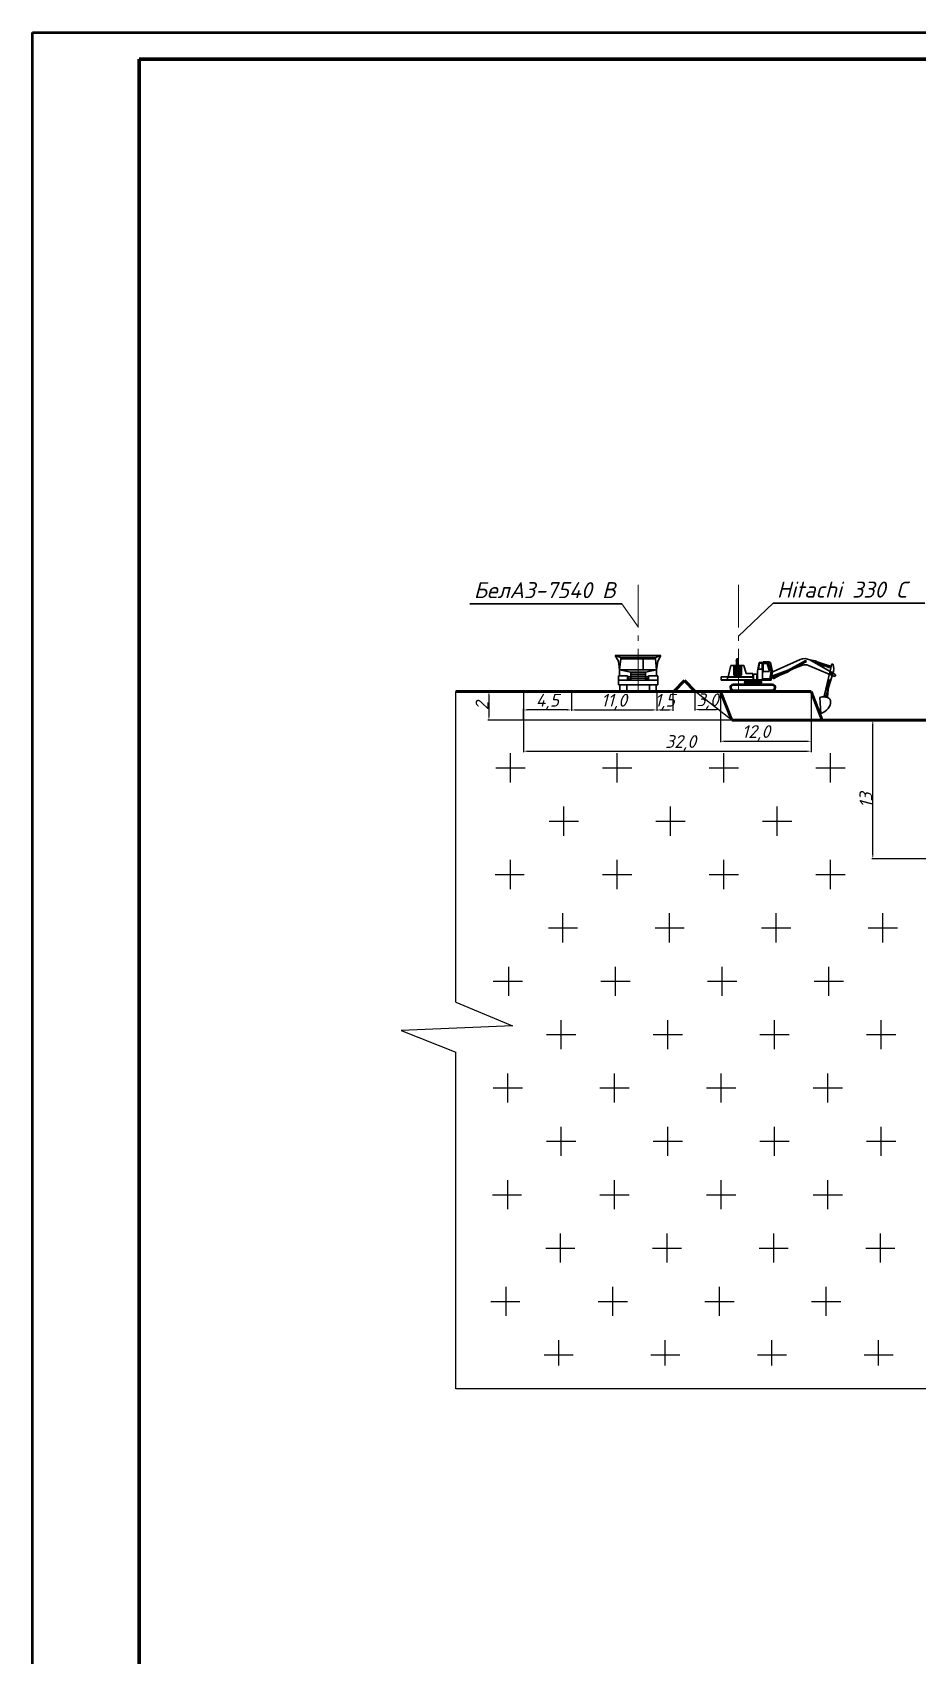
# Model space of a CAD drawing. Header units: millimetres. Extents: x 1555 to 5750, y -1109 to 1444.
# Drawn here: x 3301.8 to 3467.8, y -572.2 to -268 of the extents above; entities that cross this region are included whole.
import ezdxf

# ---------------------------------------------------------------- set-up
doc = ezdxf.new("R2010")
doc.units = ezdxf.units.MM
doc.linetypes.add('gost6', pattern=[12, 8, -1.5, 1, -1.5])
doc.styles.add('стиль2', font='isocteur.ttf')
doc.dimstyles.new('ISO-25', dxfattribs={"dimtxt": 2.5, "dimasz": 2.5, "dimexe": 1.25, "dimexo": 0.625, "dimtad": 1, "dimtxsty": 'Standard', "dimcen": 2.5, "dimadec": 0, "dimazin": 0, "dimtfac": 1, "dimtmove": 0, "dimatfit": 3, "dimfxl": 1, "dimarcsym": 0})

# ---------------------------------------------------------------- blocks, each defined once
blk = doc.blocks.new('*D61')
at = {"color": 0, "lineweight": -2, "transparency": 16777216}
for p, q in [((3430.83, -391.62), (3430.83, -401.03)), ((3447.83, -391.62), (3447.83, -401.03)), ((3431.58, -400.84), (3447.08, -400.84))]:
    blk.add_line(p, q, dxfattribs=at)
at = {"color": 0, "lineweight": 25, "transparency": 16777216}
for points in [[(3431.58, -400.72), (3431.58, -400.97), (3430.83, -400.84)], [(3447.08, -400.72), (3447.08, -400.97), (3447.83, -400.84)]]:
    blk.add_solid(points, dxfattribs=at)
at = {"layer": 'Defpoints', "color": 0, "lineweight": 25, "transparency": 16777216}
for p in [(3430.83, -391.52), (3447.83, -391.52), (3447.83, -400.84)]:
    blk.add_point(p, dxfattribs=at)
at = {"color": 0, "transparency": 16777216, "insert": (3437.5, -399.31), "char_height": 2.4, "attachment_point": 5}
blk.add_mtext('{\\fISOCPEUR|b0|i1|c204|p34;12\\fISOCPEUR|b0|i1|c0|p34;,0}', dxfattribs=at)
blk = doc.blocks.new('*D62')
at = {"color": 0, "lineweight": -2, "transparency": 16777216}
for p, q in [((3426.02, -391.62), (3426.02, -395.07)), ((3430.83, -391.62), (3430.83, -395.07)), ((3426.77, -394.88), (3430.08, -394.88))]:
    blk.add_line(p, q, dxfattribs=at)
at = {"color": 0, "lineweight": 25, "transparency": 16777216}
for points in [[(3426.77, -394.76), (3426.77, -395.01), (3426.02, -394.88)], [(3430.08, -394.76), (3430.08, -395.01), (3430.83, -394.88)]]:
    blk.add_solid(points, dxfattribs=at)
at = {"layer": 'Defpoints', "color": 0, "lineweight": 25, "transparency": 16777216}
for p in [(3426.02, -391.52), (3430.83, -391.52), (3430.83, -394.88)]:
    blk.add_point(p, dxfattribs=at)
at = {"color": 0, "transparency": 16777216, "insert": (3428.42, -393.35), "char_height": 2.4, "attachment_point": 5}
blk.add_mtext('{\\fISOCPEUR|b0|i1|c0|p34;3,0}', dxfattribs=at)
blk = doc.blocks.new('*D63')
at = {"color": 0, "lineweight": -2, "transparency": 16777216}
for p, q in [((3418.88, -391.62), (3418.88, -395.17)), ((3421.89, -391.62), (3421.89, -395.17)), ((3419.63, -394.98), (3421.14, -394.98))]:
    blk.add_line(p, q, dxfattribs=at)
at = {"color": 0, "lineweight": 25, "transparency": 16777216}
for points in [[(3419.63, -394.85), (3419.63, -395.1), (3418.88, -394.98)], [(3421.14, -394.85), (3421.14, -395.1), (3421.89, -394.98)]]:
    blk.add_solid(points, dxfattribs=at)
at = {"layer": 'Defpoints', "color": 0, "lineweight": 25, "transparency": 16777216}
for p in [(3418.88, -391.52), (3421.89, -391.52), (3421.89, -394.98)]:
    blk.add_point(p, dxfattribs=at)
at = {"color": 0, "transparency": 16777216, "insert": (3420.39, -393.44), "char_height": 2.4, "attachment_point": 5}
blk.add_mtext('{\\fISOCPEUR|b0|i1|c0|p34;1,5}', dxfattribs=at)
blk = doc.blocks.new('*D64')
at = {"color": 0, "lineweight": -2, "transparency": 16777216}
for p, q in [((3402.88, -391.62), (3402.88, -395.17)), ((3418.88, -391.62), (3418.88, -395.17)), ((3403.63, -394.98), (3418.13, -394.98))]:
    blk.add_line(p, q, dxfattribs=at)
at = {"color": 0, "lineweight": 25, "transparency": 16777216}
for points in [[(3403.63, -394.85), (3403.63, -395.1), (3402.88, -394.98)], [(3418.13, -394.85), (3418.13, -395.1), (3418.88, -394.98)]]:
    blk.add_solid(points, dxfattribs=at)
at = {"layer": 'Defpoints', "color": 0, "lineweight": 25, "transparency": 16777216}
for p in [(3402.88, -391.52), (3418.88, -391.52), (3418.88, -394.98)]:
    blk.add_point(p, dxfattribs=at)
at = {"color": 0, "transparency": 16777216, "insert": (3410.88, -393.44), "char_height": 2.4, "attachment_point": 5}
blk.add_mtext('{\\fISOCPEUR|b0|i1|c0|p34;11,0}', dxfattribs=at)
blk = doc.blocks.new('*D65')
at = {"color": 0, "lineweight": -2, "transparency": 16777216}
for p, q in [((3402.88, -391.62), (3402.88, -395.17)), ((3393.88, -396.8), (3393.88, -394.79)), ((3402.13, -394.98), (3394.63, -394.98))]:
    blk.add_line(p, q, dxfattribs=at)
at = {"color": 0, "lineweight": 25, "transparency": 16777216}
for points in [[(3394.63, -394.85), (3394.63, -395.1), (3393.88, -394.98)], [(3402.13, -394.85), (3402.13, -395.1), (3402.88, -394.98)]]:
    blk.add_solid(points, dxfattribs=at)
at = {"layer": 'Defpoints', "color": 0, "lineweight": 25, "transparency": 16777216}
for p in [(3402.88, -391.52), (3393.88, -394.98), (3393.88, -396.89)]:
    blk.add_point(p, dxfattribs=at)
at = {"color": 0, "transparency": 16777216, "insert": (3398.38, -393.44), "char_height": 2.4, "attachment_point": 5}
blk.add_mtext('{\\fISOCPEUR|b0|i1|c0|p34;4\\fISOCPEUR|b0|i1|c204|p34;,\\fISOCPEUR|b0|i1|c0|p34;5}', dxfattribs=at)
blk = doc.blocks.new('*D66')
at = {"color": 0, "lineweight": -2, "transparency": 16777216}
for p, q in [((3393.88, -391.62), (3393.88, -402.9)), ((3447.83, -391.62), (3447.83, -402.9)), ((3394.63, -402.71), (3447.08, -402.71))]:
    blk.add_line(p, q, dxfattribs=at)
at = {"color": 0, "lineweight": 25, "transparency": 16777216}
for points in [[(3394.63, -402.59), (3394.63, -402.84), (3393.88, -402.71)], [(3447.08, -402.59), (3447.08, -402.84), (3447.83, -402.71)]]:
    blk.add_solid(points, dxfattribs=at)
at = {"layer": 'Defpoints', "color": 0, "lineweight": 25, "transparency": 16777216}
for p in [(3393.88, -391.52), (3447.83, -391.52), (3447.83, -402.71)]:
    blk.add_point(p, dxfattribs=at)
at = {"color": 0, "transparency": 16777216, "insert": (3423.37, -401.18), "char_height": 2.4, "attachment_point": 5}
blk.add_mtext('{\\fISOCPEUR|b0|i1|c0|p34;32,0}', dxfattribs=at)
blk = doc.blocks.new('*D67')
at = {"color": 0, "lineweight": -2, "transparency": 16777216}
for p, q in [((3387.72, -391.52), (3387.22, -391.52)), ((3387.41, -392.27), (3387.41, -396.14)), ((3432.85, -396.89), (3387.22, -396.89))]:
    blk.add_line(p, q, dxfattribs=at)
at = {"color": 0, "lineweight": 25, "transparency": 16777216}
for points in [[(3387.28, -392.27), (3387.53, -392.27), (3387.41, -391.52)], [(3387.28, -396.14), (3387.53, -396.14), (3387.41, -396.89)]]:
    blk.add_solid(points, dxfattribs=at)
at = {"layer": 'Defpoints', "color": 0, "lineweight": 25, "transparency": 16777216}
for p in [(3387.81, -391.52), (3387.41, -396.89), (3432.95, -396.89)]:
    blk.add_point(p, dxfattribs=at)
at = {"color": 0, "transparency": 16777216, "insert": (3386.11, -394.21), "char_height": 2.4, "attachment_point": 5, "rotation": 90}
blk.add_mtext('{\\fISOCPEUR|b0|i1|c0|p34;2}', dxfattribs=at)
blk = doc.blocks.new('*D74')
at = {"color": 0, "lineweight": -2, "transparency": 16777216}
for p, q in [((3478.77, -396.89), (3459.21, -396.89)), ((3459.39, -422.14), (3459.39, -397.64)), ((3483.36, -422.89), (3459.21, -422.89))]:
    blk.add_line(p, q, dxfattribs=at)
at = {"color": 0, "lineweight": 25, "transparency": 16777216}
for points in [[(3459.27, -397.64), (3459.52, -397.64), (3459.39, -396.89)], [(3459.27, -422.14), (3459.52, -422.14), (3459.39, -422.89)]]:
    blk.add_solid(points, dxfattribs=at)
at = {"layer": 'Defpoints', "color": 0, "lineweight": 25, "transparency": 16777216}
for p in [(3459.39, -396.89), (3478.87, -396.89), (3483.45, -422.89)]:
    blk.add_point(p, dxfattribs=at)
at = {"color": 0, "transparency": 16777216, "insert": (3458.1, -411.89), "char_height": 2.4, "attachment_point": 5, "rotation": 90}
blk.add_mtext('{\\fISOCPEUR|b0|i1|c0|p34;13}', dxfattribs=at)

msp = doc.modelspace()

# ---------------------------------------------------------------- linework, layer by layer
at = {"color": 0}
for p, q in [((3301.8111, -267.9839), (3301.8111, -1108.9839)), ((3895.8111, -267.9839), (3301.8111, -267.9839)), ((3381.1799, -449.7832), (3381.1799, -391.5233)), ((3435.2414, -389.7142), (3435.2414, -389.8206)), ((3436.9139, -389.544), (3436.9139, -389.6717)), ((3436.9139, -389.6717), (3436.9139, -389.7142)), ((3436.9139, -389.8632), (3436.9139, -389.8206)), ((3391.4511, -408.5785), (3391.4511, -403.1015)), ((3411.4511, -408.5785), (3411.4511, -403.1015)), ((3431.4511, -408.5785), (3431.4511, -403.1015)), ((3451.4511, -408.5785), (3451.4511, -403.1015)), ((3388.7127, -405.84), (3394.1896, -405.84)), ((3408.7127, -405.84), (3414.1896, -405.84)), ((3428.7127, -405.84), (3434.1896, -405.84)), ((3448.7127, -405.84), (3454.1896, -405.84)), ((3401.4511, -418.5785), (3401.4511, -413.1015)), ((3421.4511, -418.5785), (3421.4511, -413.1015)), ((3441.4511, -418.5785), (3441.4511, -413.1015)), ((3398.7127, -415.84), (3404.1896, -415.84)), ((3418.7127, -415.84), (3424.1896, -415.84)), ((3438.7127, -415.84), (3444.1896, -415.84)), ((3388.552, -425.84), (3394.029, -425.84)), ((3391.4511, -428.5785), (3391.4511, -423.1015)), ((3408.7127, -425.84), (3414.1896, -425.84)), ((3411.4511, -428.5785), (3411.4511, -423.1015)), ((3428.7127, -425.84), (3434.1896, -425.84)), ((3431.4511, -428.5785), (3431.4511, -423.1015)), ((3448.7127, -425.84), (3454.1896, -425.84)), ((3451.4511, -428.5785), (3451.4511, -423.1015)), ((3401.2905, -438.5785), (3401.2905, -433.1015)), ((3421.2905, -438.5785), (3421.2905, -433.1015)), ((3441.2905, -438.5785), (3441.2905, -433.1015)), ((3461.2905, -438.5785), (3461.2905, -433.1015)), ((3398.552, -435.84), (3404.029, -435.84)), ((3418.552, -435.84), (3424.029, -435.84)), ((3438.552, -435.84), (3444.029, -435.84)), ((3458.552, -435.84), (3464.029, -435.84)), ((3391.1298, -448.5785), (3391.1298, -443.1015)), ((3411.1298, -448.5785), (3411.1298, -443.1015)), ((3431.1298, -448.5785), (3431.1298, -443.1015)), ((3451.1298, -448.5785), (3451.1298, -443.1015)), ((3388.2307, -445.84), (3393.7077, -445.84)), ((3408.3914, -445.84), (3413.8683, -445.84)), ((3428.3914, -445.84), (3433.8683, -445.84)), ((3448.3914, -445.84), (3453.8683, -445.84)), ((3381.1799, -449.7832), (3391.8542, -454.1624)), ((3400.9692, -458.5785), (3400.9692, -453.1015)), ((3420.9692, -458.5785), (3420.9692, -453.1015)), ((3440.9692, -458.5785), (3440.9692, -453.1015)), ((3460.9692, -458.5785), (3460.9692, -453.1015)), ((3391.8542, -454.1624), (3370.9726, -455.05)), ((3370.9726, -455.05), (3381.1799, -459.1122)), ((3398.2307, -455.84), (3403.7077, -455.84)), ((3418.2307, -455.84), (3423.7077, -455.84)), ((3438.2307, -455.84), (3443.7077, -455.84)), ((3458.2307, -455.84), (3463.7077, -455.84)), ((3381.1799, -522.2083), (3381.1799, -459.1122)), ((3390.9692, -468.5785), (3390.9692, -463.1015)), ((3410.9692, -468.5785), (3410.9692, -463.1015)), ((3430.9692, -468.5785), (3430.9692, -463.1015)), ((3450.9692, -468.5785), (3450.9692, -463.1015)), ((3388.2307, -465.84), (3393.7077, -465.84)), ((3408.2307, -465.84), (3413.7077, -465.84)), ((3428.2307, -465.84), (3433.7077, -465.84)), ((3448.2307, -465.84), (3453.7077, -465.84)), ((3400.9692, -478.5785), (3400.9692, -473.1015)), ((3420.9692, -478.5785), (3420.9692, -473.1015)), ((3440.9692, -478.5785), (3440.9692, -473.1015)), ((3460.9692, -478.5785), (3460.9692, -473.1015)), ((3460.9692, -478.5785), (3460.9692, -473.1015)), ((3398.2307, -475.84), (3403.7077, -475.84)), ((3418.2307, -475.84), (3423.7077, -475.84)), ((3438.2307, -475.84), (3443.7077, -475.84)), ((3458.2307, -475.84), (3463.7077, -475.84)), ((3458.2307, -475.84), (3463.7077, -475.84)), ((3390.9692, -488.5785), (3390.9692, -483.1015)), ((3410.9692, -488.5785), (3410.9692, -483.1015)), ((3430.9692, -488.5785), (3430.9692, -483.1015)), ((3450.9692, -488.5785), (3450.9692, -483.1015)), ((3388.0701, -485.84), (3393.547, -485.84)), ((3408.2307, -485.84), (3413.7077, -485.84)), ((3428.2307, -485.84), (3433.7077, -485.84)), ((3448.2307, -485.84), (3453.7077, -485.84)), ((3398.0701, -495.84), (3403.547, -495.84)), ((3400.8086, -498.5785), (3400.8086, -493.1015)), ((3418.0701, -495.84), (3423.547, -495.84)), ((3420.8086, -498.5785), (3420.8086, -493.1015)), ((3438.0701, -495.84), (3443.547, -495.84)), ((3440.8086, -498.5785), (3440.8086, -493.1015)), ((3458.0701, -495.84), (3463.547, -495.84)), ((3460.8086, -498.5785), (3460.8086, -493.1015)), ((3390.6479, -508.5785), (3390.6479, -503.1015)), ((3410.6479, -508.5785), (3410.6479, -503.1015)), ((3430.6479, -508.5785), (3430.6479, -503.1015)), ((3450.6479, -508.5785), (3450.6479, -503.1015)), ((3387.7488, -505.84), (3393.2257, -505.84)), ((3407.9095, -505.84), (3413.3864, -505.84)), ((3427.9095, -505.84), (3433.3864, -505.84)), ((3447.9095, -505.84), (3453.3864, -505.84)), ((3400.4873, -517.879), (3400.4873, -513.1015)), ((3420.4873, -517.879), (3420.4873, -513.1015)), ((3440.4873, -517.879), (3440.4873, -513.1015)), ((3460.4873, -517.879), (3460.4873, -513.1015)), ((3397.7488, -515.84), (3403.2257, -515.84)), ((3417.7488, -515.84), (3423.2257, -515.84)), ((3437.7488, -515.84), (3443.2257, -515.84)), ((3457.7488, -515.84), (3463.2257, -515.84)), ((3636.1134, -522.2083), (3381.1799, -522.2083))]:
    msp.add_line(p, q, dxfattribs=at)
at = {"color": 1, "lineweight": 50}
for p, q in [((3301.8111, -267.9839), (3895.8111, -267.9839)), ((3301.8111, -1108.9839), (3301.8111, -267.9839))]:
    msp.add_line(p, q, dxfattribs=at)
at = {"lineweight": 80}
for p, q in [((3321.8111, -1103.9839), (3321.8111, -272.9839)), ((3321.8111, -272.9839), (3890.8111, -272.9839))]:
    msp.add_line(p, q, dxfattribs=at)
at = {"color": 0, "linetype": 'gost6', "lineweight": 20}
for p, q in [((3415.3752, -391.5233), (3415.3752, -370.7741)), ((3434.1818, -391.5243), (3434.1818, -370.775))]:
    msp.add_line(p, q, dxfattribs=at)
at = {"color": 0, "linetype": 'Continuous', "lineweight": 35}
for p, q in [((3383.8305, -375.0846), (3412.3061, -375.0846)), ((3440.6999, -374.9868), (3469.1756, -374.9868))]:
    msp.add_line(p, q, dxfattribs=at)
at = {"color": 0, "lineweight": 20}
for p, q in [((3415.3752, -379.3843), (3412.3061, -375.0846)), ((3434.1818, -381.1497), (3440.6999, -374.9868)), ((3455.4677, -396.9043), (3455.4677, -396.8893)), ((3459.5317, -396.9043), (3459.5317, -396.8893)), ((3463.5957, -396.9043), (3463.5957, -396.8893)), ((3467.6597, -396.9043), (3467.6597, -396.8893))]:
    msp.add_line(p, q, dxfattribs=at)
at = {"color": 0, "lineweight": 30}
for p, q in [((3411.0996, -384.7669), (3411.6822, -385.8647)), ((3411.0996, -384.7669), (3419.6508, -384.7669)), ((3411.0996, -384.7669), (3412.1205, -385.1652)), ((3411.6822, -385.8647), (3411.9075, -387.4371)), ((3411.9075, -387.4371), (3412.1205, -385.3781)), ((3412.1205, -385.1652), (3418.6299, -385.1652)), ((3412.1205, -385.3781), (3412.1205, -385.1652)), ((3412.1205, -385.3781), (3418.6299, -385.3781)), ((3416.3506, -387.4371), (3416.3506, -385.3781)), ((3419.6508, -384.7669), (3418.6299, -385.1652)), ((3418.6299, -385.1652), (3418.6299, -385.3781)), ((3418.8428, -387.4371), (3418.6299, -385.3781)), ((3419.0682, -385.8647), (3418.8428, -387.4371)), ((3419.6508, -384.7669), (3419.0682, -385.8647)), ((3433.9343, -385.6056), (3433.7513, -385.6056)), ((3433.7513, -385.6056), (3433.7513, -385.7234)), ((3433.7513, -385.7234), (3433.7638, -385.7234)), ((3433.8226, -385.7234), (3433.7638, -385.7234)), ((3433.9343, -385.7234), (3433.8226, -385.7234)), ((3433.8226, -385.7234), (3433.8226, -386.6282)), ((3433.9343, -386.7504), (3433.9343, -385.2608)), ((3433.9343, -385.6056), (3434.1174, -385.6056)), ((3433.9343, -385.7234), (3434.0461, -385.7234)), ((3434.0461, -385.7234), (3434.0461, -386.6282)), ((3434.0461, -385.7234), (3434.1048, -385.7234)), ((3434.1174, -385.7234), (3434.1048, -385.7234)), ((3434.1174, -385.6056), (3434.1174, -385.7234)), ((3437.7652, -387.7002), (3438.0845, -386.0962)), ((3438.1609, -386.1869), (3437.945, -387.3476)), ((3440.2127, -386.0962), (3438.0845, -386.0962)), ((3440.2127, -386.0962), (3438.0845, -386.0962)), ((3438.1609, -386.1869), (3438.6686, -386.1869)), ((3438.6686, -386.1869), (3438.6686, -387.3476)), ((3438.7385, -389.1368), (3438.7385, -386.1869)), ((3438.7385, -386.1869), (3439.7894, -386.1869)), ((3438.8204, -387.7456), (3438.8204, -386.2599)), ((3438.8204, -386.2599), (3439.5584, -386.2599)), ((3438.8635, -385.9419), (3438.9073, -386.0962)), ((3440.0415, -385.9419), (3438.8635, -385.9419)), ((3439.5584, -386.2599), (3440.0138, -387.7456)), ((3439.7894, -386.1869), (3440.3191, -387.7456)), ((3440.1033, -386.0962), (3440.0415, -385.9419)), ((3440.4993, -387.6891), (3440.1633, -386.1877)), ((3440.1879, -387.9967), (3445.7799, -385.5137)), ((3440.5838, -387.7456), (3440.2127, -386.0962)), ((3446.7381, -385.8816), (3440.6861, -389.1695)), ((3443.3915, -387.575), (3446.5825, -385.8286)), ((3443.4962, -387.7677), (3446.698, -386.041)), ((3447.5568, -385.5855), (3448.5852, -385.7418)), ((3447.5695, -385.5918), (3452.2668, -388.2464)), ((3448.6677, -386.21), (3450.3669, -386.7463)), ((3448.7209, -386.0648), (3451.1643, -386.8335)), ((3448.7586, -385.915), (3450.4649, -386.4283)), ((3411.6946, -389.4042), (3411.6946, -388.6129)), ((3411.6946, -388.6129), (3413.389, -388.6129)), ((3411.6946, -389.4042), (3419.0558, -389.4042)), ((3411.6946, -390.2561), (3411.6946, -389.4042)), ((3413.9956, -387.8843), (3411.9075, -387.4371)), ((3411.9075, -387.4371), (3418.8428, -387.4371)), ((3411.9075, -388.6129), (3411.9075, -387.4371)), ((3413.389, -388.6129), (3413.389, -389.4042)), ((3413.9956, -387.8843), (3415.3752, -387.8843)), ((3413.9956, -389.4042), (3413.9956, -387.8843)), ((3413.9956, -388.2789), (3416.7548, -388.2789)), ((3413.9956, -388.6735), (3416.7548, -388.6735)), ((3413.9956, -389.0389), (3416.7548, -389.0389)), ((3416.7548, -387.8843), (3415.3752, -387.8843)), ((3416.7548, -387.8843), (3418.8428, -387.4371)), ((3416.7548, -389.4042), (3416.7548, -387.8843)), ((3417.3614, -388.6129), (3417.3614, -389.4042)), ((3419.0558, -388.6129), (3417.3614, -388.6129)), ((3418.8428, -388.6129), (3418.8428, -387.4371)), ((3419.0558, -389.4042), (3419.0558, -388.6129)), ((3419.0558, -390.2561), (3419.0558, -389.4042)), ((3430.9548, -388.7565), (3436.9139, -388.7565)), ((3430.9548, -389.395), (3430.9548, -388.7565)), ((3430.9548, -388.7565), (3430.9548, -388.7991)), ((3430.9548, -388.7991), (3432.1253, -388.7991)), ((3430.9548, -389.3524), (3440.326, -389.3524)), ((3430.9548, -389.395), (3430.9548, -389.3524)), ((3436.9139, -389.395), (3430.9548, -389.395)), ((3430.9548, -389.395), (3440.3191, -389.395)), ((3432.1253, -388.7565), (3432.1253, -389.3524)), ((3432.1253, -388.7919), (3436.9139, -388.7919)), ((3432.1253, -388.8319), (3436.9139, -388.8319)), ((3432.8007, -386.6282), (3432.2563, -388.7565)), ((3433.9343, -386.6282), (3432.8007, -386.6282)), ((3433.3207, -386.8066), (3433.3207, -388.4872)), ((3434.1297, -386.8066), (3433.3207, -386.8066)), ((3434.1297, -388.4872), (3433.3207, -388.4872)), ((3434.1297, -386.926), (3433.4428, -386.926)), ((3434.1297, -387.0112), (3433.4428, -387.0112)), ((3434.1297, -387.0963), (3433.4428, -387.0963)), ((3434.1297, -387.1814), (3433.4428, -387.1814)), ((3434.1297, -387.2666), (3433.4428, -387.2666)), ((3434.1297, -387.3517), (3433.4428, -387.3517)), ((3434.1297, -387.4368), (3433.4428, -387.4368)), ((3434.1297, -387.5219), (3433.4428, -387.5219)), ((3434.1297, -387.6071), (3433.4428, -387.6071)), ((3434.1297, -387.6922), (3433.4428, -387.6922)), ((3434.1297, -387.7773), (3433.4428, -387.7773)), ((3434.1297, -387.8625), (3433.4428, -387.8625)), ((3434.1297, -387.9476), (3433.4428, -387.9476)), ((3434.1297, -387.9476), (3433.4428, -387.9476)), ((3434.1297, -388.0327), (3433.4428, -388.0327)), ((3434.1297, -388.0327), (3433.4428, -388.0327)), ((3434.1297, -388.1179), (3433.4428, -388.1179)), ((3434.1297, -388.203), (3433.4428, -388.203)), ((3434.1297, -388.2881), (3433.4428, -388.2881)), ((3434.1297, -388.3733), (3433.4428, -388.3733)), ((3433.9343, -386.6282), (3435.2113, -386.6282)), ((3433.9587, -386.8066), (3434.7677, -386.8066)), ((3433.9587, -386.926), (3434.6456, -386.926)), ((3433.9587, -387.0112), (3434.6456, -387.0112)), ((3433.9587, -387.0963), (3434.6456, -387.0963)), ((3433.9587, -387.1814), (3434.6456, -387.1814)), ((3433.9587, -387.2666), (3434.6456, -387.2666)), ((3433.9587, -387.3517), (3434.6456, -387.3517)), ((3433.9587, -387.4368), (3434.6456, -387.4368)), ((3433.9587, -387.5219), (3434.6456, -387.5219)), ((3433.9587, -387.6071), (3434.6456, -387.6071)), ((3433.9587, -387.6922), (3434.6456, -387.6922)), ((3433.9587, -387.7773), (3434.6456, -387.7773)), ((3433.9587, -387.8625), (3434.6456, -387.8625)), ((3433.9587, -387.9476), (3434.6456, -387.9476)), ((3433.9587, -387.9476), (3434.6456, -387.9476)), ((3433.9587, -388.0327), (3434.6456, -388.0327)), ((3433.9587, -388.0327), (3434.6456, -388.0327)), ((3433.9587, -388.1179), (3434.6456, -388.1179)), ((3433.9587, -388.203), (3434.6456, -388.203)), ((3433.9587, -388.2881), (3434.6456, -388.2881)), ((3433.9587, -388.3733), (3434.6456, -388.3733)), ((3433.9587, -388.4872), (3434.7677, -388.4872)), ((3434.7677, -386.8066), (3434.7677, -388.4872)), ((3435.2113, -386.6282), (3435.6323, -388.118)), ((3435.3241, -389.544), (3435.3241, -389.395)), ((3436.9139, -388.118), (3435.6323, -388.118)), ((3436.9139, -388.7565), (3436.9139, -388.118)), ((3436.9139, -390.1399), (3436.9139, -389.395)), ((3436.9139, -389.395), (3440.3191, -389.395)), ((3436.9619, -388.242), (3437.6943, -388.242)), ((3436.9619, -389.3524), (3436.9619, -388.242)), ((3436.9619, -388.242), (3437.0387, -388.242)), ((3437.0387, -388.242), (3437.0387, -389.3524)), ((3437.6174, -388.242), (3437.6174, -389.3524)), ((3437.6943, -388.242), (3437.6943, -389.3524)), ((3437.7652, -389.3524), (3437.7652, -387.7002)), ((3440.3191, -389.395), (3437.7652, -389.395)), ((3438.6686, -387.3476), (3437.945, -387.3476)), ((3438.5037, -389.544), (3438.5037, -389.395)), ((3440.0589, -389.1368), (3438.7385, -389.1368)), ((3440.0138, -387.7456), (3438.8204, -387.7456)), ((3440.3191, -387.7456), (3440.0589, -389.1368)), ((3440.4982, -387.8283), (3440.2465, -389.3524)), ((3440.5838, -387.7456), (3440.3191, -389.395)), ((3440.4539, -388.6228), (3443.4367, -387.5502)), ((3440.5051, -388.7434), (3446.1976, -386.5795)), ((3440.6125, -388.9961), (3443.551, -387.8605)), ((3447.3165, -386.6159), (3452.0883, -388.626)), ((3450.2794, -392.3643), (3451.3721, -387.6228)), ((3450.3669, -386.7463), (3450.4159, -386.5873)), ((3450.3834, -386.6996), (3451.2096, -386.9979)), ((3450.4649, -386.4283), (3450.4159, -386.5873)), ((3450.4522, -386.4762), (3451.2768, -386.7055)), ((3450.5779, -392.449), (3452.0365, -387.7079)), ((3451.0807, -389.3414), (3450.6437, -391.2033)), ((3451.389, -389.4175), (3450.9095, -391.2689)), ((3451.2481, -389.3673), (3451.0807, -389.3414)), ((3451.2287, -389.3625), (3451.389, -389.4175)), ((3451.3721, -387.6228), (3451.642, -386.4912)), ((3451.9446, -386.4837), (3452.1168, -387.2585)), ((3452.0365, -387.7079), (3452.1161, -387.4275)), ((3411.6946, -390.2561), (3419.0558, -390.2561)), ((3411.9801, -391.5046), (3411.9801, -390.2561)), ((3413.2578, -390.2561), (3413.2578, -391.5046)), ((3417.0618, -390.2561), (3418.3396, -390.2561)), ((3417.4926, -390.2561), (3417.4926, -391.5046)), ((3417.6233, -390.2561), (3418.3396, -390.2561)), ((3418.7703, -391.5046), (3418.7703, -390.2561)), ((3440.6203, -390.3285), (3433.1794, -390.3285)), ((3440.6052, -390.1399), (3433.1945, -390.1399)), ((3436.9139, -390.1399), (3433.1945, -390.1399)), ((3440.5336, -391.2698), (3433.2661, -391.2698)), ((3436.9139, -389.7142), (3435.2414, -389.7142)), ((3436.9139, -389.8206), (3435.2414, -389.8206)), ((3435.3241, -389.544), (3436.9139, -389.544)), ((3435.3241, -389.9909), (3435.3241, -390.1399)), ((3436.9139, -389.9909), (3435.3241, -389.9909)), ((3435.3774, -389.6717), (3435.3774, -389.7142)), ((3436.9139, -389.6717), (3435.3774, -389.6717)), ((3435.3774, -389.8632), (3435.3774, -389.8206)), ((3436.9139, -389.8632), (3435.3774, -389.8632)), ((3435.4241, -389.544), (3435.4241, -389.6717)), ((3435.4241, -389.544), (3435.4241, -389.5813)), ((3435.4241, -389.8632), (3435.4241, -389.9909)), ((3438.5037, -389.544), (3436.9139, -389.544)), ((3436.9139, -389.6717), (3438.4504, -389.6717)), ((3436.9139, -389.7142), (3438.5864, -389.7142)), ((3436.9139, -389.8206), (3438.5864, -389.8206)), ((3436.9139, -389.8632), (3438.4504, -389.8632)), ((3436.9139, -389.9909), (3436.9139, -389.8632)), ((3436.9139, -389.9909), (3438.5037, -389.9909)), ((3436.9139, -390.1399), (3436.9139, -389.9909)), ((3438.4037, -389.544), (3438.4037, -389.6717)), ((3438.4037, -389.544), (3438.4037, -389.5813)), ((3438.4037, -389.8632), (3438.4037, -389.9909)), ((3438.4504, -389.6717), (3438.4504, -389.7142)), ((3438.4504, -389.8632), (3438.4504, -389.8206)), ((3438.5037, -389.9909), (3438.5037, -390.1399)), ((3438.5864, -389.7142), (3438.5864, -389.8206)), ((3450.9095, -391.2689), (3450.6437, -391.2033)), ((3450.8426, -391.5885), (3450.8155, -392.6218)), ((3450.9134, -392.6632), (3451.0035, -391.0657)), ((3449.487, -392.6215), (3449.6728, -395.6587))]:
    msp.add_line(p, q, dxfattribs=at)
at = {"color": 0, "linetype": 'Continuous'}
for p, q in [((3443.4367, -387.5502), (3443.551, -387.8605)), ((3393.8828, -391.5233), (3393.8828, -392.0325)), ((3402.8828, -391.5233), (3402.8828, -391.5233)), ((3426.0164, -391.5233), (3413.0164, -391.5233)), ((3432.9451, -396.8894), (3426.0693, -391.5239))]:
    msp.add_line(p, q, dxfattribs=at)
at = {"color": 0, "lineweight": 60}
for p, q in [((3402.8828, -391.5233), (3381.1799, -391.5233)), ((3419.0164, -391.5233), (3402.8828, -391.5233)), ((3413.0164, -391.5233), (3444.0604, -391.5248)), ((3424.0693, -389.4829), (3422.0693, -391.5239)), ((3424.0693, -389.4829), (3426.0693, -391.5239)), ((3447.7971, -391.5244), (3427.0075, -391.5242)), ((3447.8292, -391.5244), (3430.8292, -391.5244)), ((3430.8292, -391.5244), (3432.9451, -396.8894)), ((3447.8292, -391.5244), (3449.876, -396.8894)), ((3432.9451, -396.8894), (3473.2365, -396.8894)), ((3478.8658, -396.8894), (3454.1282, -396.8897))]:
    msp.add_line(p, q, dxfattribs=at)
at = {"color": 0, "lineweight": 30}
msp.add_lwpolyline([(3438.9141, -387.792), (3438.9141, -387.792), (3438.7622, -387.7949), (3438.7622, -387.8169), (3438.9141, -387.8198), (3438.9141, -387.8198)], dxfattribs=at)
for centre, radius in [((3446.7381, -385.8816), 0.1644), ((3446.7381, -385.8816), 0.0832), ((3446.7381, -385.8816), 3.421777005517271e-14), ((3448.7219, -386.0608), 0.1072), ((3413.6958, -388.9539), 0.2347), ((3417.0616, -388.9539), 0.2347), ((3438.9141, -387.8059), 0.0139), ((3438.9141, -387.8059), 0.00474), ((3451.2537, -386.8576), 0.1648), ((3451.2537, -386.8576), 0.0923), ((3451.5428, -388.1391), 0.1308), ((3451.5428, -388.1391), 0.0573), ((3450.4286, -392.4067), 0.1551), ((3450.4286, -392.4067), 0.1098), ((3450.4286, -392.4067), 0.0931)]:
    msp.add_circle(centre, radius, dxfattribs=at)
for centre, radius, start, end in [((3440.2585, -386.18), 0.0955, 118.639344, 184.639207), ((3446.5865, -387.5726), 2.2113, 63.606984, 111.393998), ((3448.5288, -386.2299), 0.4914, 340.320528, 83.409429), ((3451.7946, -386.54), 0.1602, 20.572926, 162.280659), ((3440.5976, -387.8454), 0.1008, 97.875089, 171.029511), ((3440.5808, -387.6587), 0.087, 200.462906, 271.810517), ((3446.7064, -388.1586), 1.659, 68.421701, 107.858608), ((3452.1931, -388.4435), 0.2104, 240.13081, 69.488762), ((3451.7426, -387.3415), 0.3832, 347.02442, 12.507303), ((3433.3118, -390.8177), 0.6879, 99.821558, 267.660166), ((3433.3218, -390.79), 0.483, 107.150534, 263.382449), ((3440.4869, -390.8184), 0.6887, 272.418826, 80.108323), ((3440.4779, -390.79), 0.483, 276.617551, 72.849466)]:
    msp.add_arc(centre, radius, start, end, dxfattribs=at)
msp.add_ellipse((3449.4049, -394.1994), major_axis=(1.9613, 1.1338), ratio=0.6323365, start_param=4.49054187, end_param=7.4642435, dxfattribs=at)

# ---------------------------------------------------------------- texts
at = {"color": 0, "lineweight": 30, "char_height": 3, "width": 59.923176, "attachment_point": 1, "style": 'стиль2'}
for s, insert in [('{\\fISOCPEUR|b0|i1|c204|p34;БелАЗ\\fISOCPEUR|b0|i1|c0|p34;-75\\fISOCPEUR|b0|i1|c204|p34;40 В}', (3384.5683, -371.022)), ('{\\fISOCPEUR|b0|i1|c204|p34;Hitachi 330 C}', (3441.4377, -370.9242))]:
    msp.add_mtext(s, dxfattribs=dict(at, insert=insert))

# ---------------------------------------------------------------- dimensions: what is measured, and where the dimension line sits
at = {"color": 0}
dim = msp.add_linear_dim(base=(3387.4073, -396.8894), p1=(3387.8089, -391.5233), p2=(3432.9451, -396.8894), angle=90, text='{\\fISOCPEUR|b0|i1|c0|p34;2}', dimstyle='ISO-25', override={"dimscale": 0.15, "dimtxt": 16, "dimasz": 5, "dimlfac": 2}, dxfattribs=at)
dim.commit()
dim.dimension.update_dxf_attribs({"geometry": '*D67', "text_midpoint": (3386.1135, -394.2063)})
for base, p1, p2, text, picture, middle in [((3393.8828, -394.9776), (3402.8828, -391.5233), (3393.8828, -396.8894), '{\\fISOCPEUR|b0|i1|c0|p34;4\\fISOCPEUR|b0|i1|c204|p34;,\\fISOCPEUR|b0|i1|c0|p34;5}', '*D65', (3398.3828, -394.9776)), ((3447.8292, -402.7118), (3393.8828, -391.5233), (3447.8292, -391.5244), '{\\fISOCPEUR|b0|i1|c0|p34;32,0}', '*D66', (3423.3729, -402.7118)), ((3418.8825, -394.9776), (3402.8828, -391.5233), (3418.8825, -391.5236), '{\\fISOCPEUR|b0|i1|c0|p34;11,0}', '*D64', (3410.8828, -394.9776)), ((3421.8936, -394.9776), (3418.8828, -391.5236), (3421.8936, -391.5237), '{\\fISOCPEUR|b0|i1|c0|p34;1,5}', '*D63', (3420.3882, -394.9776)), ((3447.8292, -400.8407), (3430.8292, -391.5244), (3447.8292, -391.5244), '{\\fISOCPEUR|b0|i1|c204|p34;12\\fISOCPEUR|b0|i1|c0|p34;,0}', '*D61', (3437.5039, -400.8407))]:
    dim = msp.add_linear_dim(base=base, p1=p1, p2=p2, text=text, dimstyle='ISO-25', override={"dimscale": 0.15, "dimtxt": 16, "dimasz": 5, "dimlfac": 2}, dxfattribs=at)
    dim.commit()
    dim.dimension.update_dxf_attribs({"geometry": picture, "text_midpoint": middle, "dimtype": 160})
dim = msp.add_linear_dim(base=(3430.8289, -394.8838), p1=(3426.0161, -391.5239), p2=(3430.8289, -391.5242), text='{\\fISOCPEUR|b0|i1|c0|p34;3,0}', dimstyle='ISO-25', override={"dimscale": 0.15, "dimtxt": 16, "dimasz": 5, "dimlfac": 2}, dxfattribs=at)
dim.commit()
dim.dimension.update_dxf_attribs({"geometry": '*D62', "text_midpoint": (3428.4225, -393.3501)})
dim = msp.add_linear_dim(base=(3459.393, -396.8894), p1=(3483.4503, -422.8894), p2=(3478.8658, -396.8894), angle=90, text='{\\fISOCPEUR|b0|i1|c0|p34;13}', dimstyle='ISO-25', override={"dimscale": 0.15, "dimtxt": 16, "dimasz": 5, "dimlfac": 2}, dxfattribs=at)
dim.commit()
dim.dimension.update_dxf_attribs({"geometry": '*D74', "text_midpoint": (3459.393, -411.8894), "dimtype": 160})

doc.saveas('drawing.dxf')
